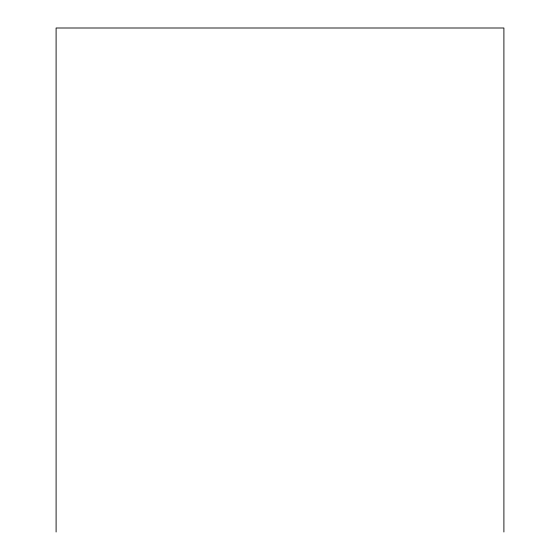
<?xml version="1.0" encoding="UTF-8"?>
<svg xmlns="http://www.w3.org/2000/svg" width="560" height="560" viewBox="0 0 560 560"><rect width="100%" height="100%" fill="white"/><g stroke="black" fill="none" stroke-linecap="round" stroke-linejoin="round"><path stroke-width="0.84" d="M503.902 532L503.902 28L56.098 28L56.098 532"/></g></svg>
